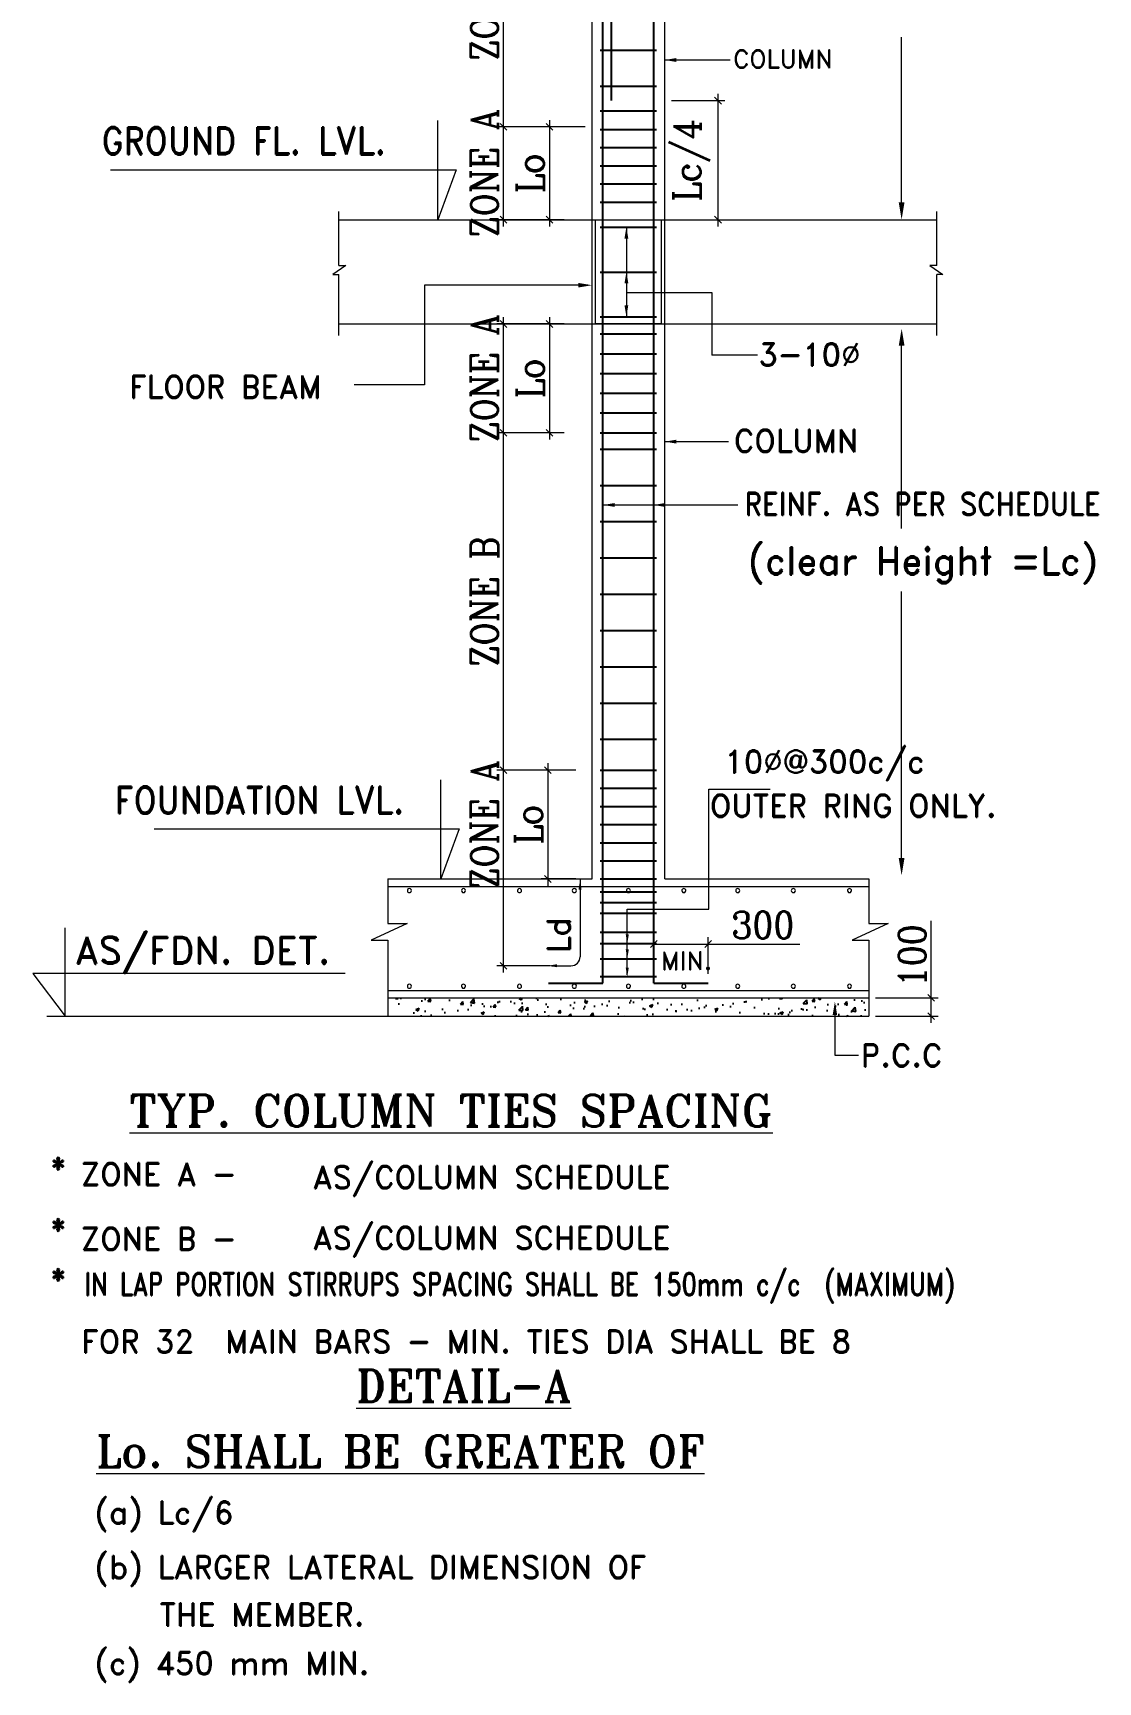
# Model space of a CAD drawing. Header units: millimetres. Extents: x 1123469 to 1752051, y -126924 to 196924.
# Drawn here: x 1653489 to 1665378, y -54223 to -35810 of the extents above; entities that cross this region are included whole.
import ezdxf

# ---------------------------------------------------------------- set-up
doc = ezdxf.new("R2010")
doc.units = ezdxf.units.MM
doc.header["$LTSCALE"] = 500
doc.header["$MEASUREMENT"] = 0
doc.header["$PDMODE"] = 34
doc.layers.get('Defpoints').update_dxf_attribs({"lineweight": 0})
for name, color, linetype in [('BAR', 1, 'Continuous'), ('COL HAT--', 9, 'Continuous'), ('COL. DIM', 3, 'Continuous')]:
    doc.layers.add(name, color=color, linetype=linetype)
for name, color, linetype, lineweight in [('DIM', 1, 'Continuous', 20), ('LINE', 7, 'Continuous', 13), ('TEXT', 7, 'Continuous', 13), ('TEXT1', 7, 'Continuous', 5), ('TXT', 6, 'Continuous', 9)]:
    doc.layers.add(name, color=color, linetype=linetype, lineweight=lineweight)
doc.styles.add('C-DIM', font='romanc.shx', dxfattribs={"width": 0.9, "height": 300})
doc.styles.add('RD', font='romand.shx', dxfattribs={"height": 200})
doc.styles.add('RT', font='romant.shx', dxfattribs={"height": 8})
doc.dimstyles.new('C-DIM', dxfattribs={"dimtxt": 250, "dimasz": 75, "dimexe": 75, "dimexo": 75, "dimgap": 60, "dimtad": 1, "dimdec": 0, "dimrnd": 5, "dimdsep": 46, "dimtxsty": 'C-DIM', "dimblk": 'OBLIQUE', "dimcen": 2.5, "dimdle": 75, "dimclrd": 3, "dimclre": 3, "dimclrt": 6, "dimadec": 0, "dimazin": 0, "dimtfac": 1, "dimtdec": 0, "dimtix": 1, "dimtmove": 0, "dimatfit": 3, "dimfxl": 1, "dimarcsym": 0})

# ---------------------------------------------------------------- blocks, each defined once
blk = doc.blocks.new('_Oblique')
at = {"color": 0, "linetype": 'ByBlock', "lineweight": -2}
blk.add_line((-0.5, -0.5), (0.5, 0.5), dxfattribs=at)
blk = doc.blocks.new('*D88')
at = {"layer": 'COL. DIM', "color": 3, "linetype": 'ByBlock', "lineweight": -2, "ltscale": 0.1, "transparency": 16777216}
for p, q in [((6823, 18608), (6080, 18608)), ((6155, 15330), (6155, 18683)), ((7056, 15405), (6080, 15405))]:
    blk.add_line(p, q, dxfattribs=at)
at = {"layer": 'Defpoints', "color": 0, "linetype": 'ByBlock', "ltscale": 0.1, "transparency": 16777216}
for p in [(6155, 18608), (6898, 18608), (7131, 15405)]:
    blk.add_point(p, dxfattribs=at)
at = {"layer": 'COL. DIM', "color": 3, "linetype": 'ByBlock', "lineweight": -2, "ltscale": 0.1, "transparency": 16777216, "xscale": 75, "yscale": 75, "zscale": 75}
for p, rotation in [((6155, 18608), 90), ((6155, 15405), 270)]:
    blk.add_blockref('_Oblique', p, dxfattribs=dict(at, rotation=rotation))
at = {"layer": 'COL. DIM', "color": 6, "linetype": 'ByBlock', "ltscale": 0.1, "transparency": 16777216, "insert": (5945, 16853), "char_height": 300, "attachment_point": 5, "rotation": 90, "style": 'C-DIM'}
blk.add_mtext('ZONE B', dxfattribs=at)
blk = doc.blocks.new('*D71')
at = {"layer": 'COL. DIM', "color": 3, "linetype": 'ByBlock', "lineweight": -2, "ltscale": 0.1, "transparency": 16777216}
for p, q in [((7811, 6066), (7811, 6469)), ((7811, 6394), (8486, 6394)), ((8411, 6066), (8411, 6469)), ((8411, 6394), (9421, 6394))]:
    blk.add_line(p, q, dxfattribs=at)
at = {"layer": 'Defpoints', "color": 0, "linetype": 'ByBlock', "ltscale": 0.1, "transparency": 16777216}
for p in [(7811, 6394), (7811, 5991), (8411, 5991)]:
    blk.add_point(p, dxfattribs=at)
at = {"layer": 'COL. DIM', "color": 3, "linetype": 'ByBlock', "lineweight": -2, "ltscale": 0.1, "transparency": 16777216, "xscale": 75, "yscale": 75, "zscale": 75, "rotation": 180}
blk.add_blockref('_Oblique', (7811, 6394), dxfattribs=at)
at = {"layer": 'COL. DIM', "color": 3, "linetype": 'ByBlock', "lineweight": -2, "ltscale": 0.1, "transparency": 16777216, "xscale": 75, "yscale": 75, "zscale": 75}
blk.add_blockref('_Oblique', (8411, 6394), dxfattribs=at)
at = {"layer": 'COL. DIM', "color": 6, "linetype": 'ByBlock', "ltscale": 0.1, "transparency": 16777216, "insert": (9014, 6604), "char_height": 300, "attachment_point": 5, "style": 'C-DIM'}
blk.add_mtext('300', dxfattribs=at)
blk = doc.blocks.new('*D72')
at = {"layer": 'COL. DIM', "color": 3, "linetype": 'ByBlock', "lineweight": -2, "ltscale": 0.1, "transparency": 16777216}
for p, q in [((6155, 6080), (6155, 8387)), ((6681, 8312), (6080, 8312)), ((6670, 6155), (6080, 6155))]:
    blk.add_line(p, q, dxfattribs=at)
at = {"layer": 'Defpoints', "color": 0, "linetype": 'ByBlock', "ltscale": 0.1, "transparency": 16777216}
for p in [(6155, 8312), (6756, 8312), (6745, 6155)]:
    blk.add_point(p, dxfattribs=at)
at = {"layer": 'COL. DIM', "color": 3, "linetype": 'ByBlock', "lineweight": -2, "ltscale": 0.1, "transparency": 16777216, "xscale": 75, "yscale": 75, "zscale": 75}
for p, rotation in [((6155, 8312), 90), ((6155, 6155), 270)]:
    blk.add_blockref('_Oblique', p, dxfattribs=dict(at, rotation=rotation))
at = {"layer": 'COL. DIM', "color": 6, "linetype": 'ByBlock', "ltscale": 0.1, "transparency": 16777216, "insert": (5945, 7712), "char_height": 300, "attachment_point": 5, "rotation": 90, "style": 'C-DIM'}
blk.add_mtext('ZONE A', dxfattribs=at)
blk = doc.blocks.new('*D73')
at = {"layer": 'COL. DIM', "color": 3, "linetype": 'ByBlock', "lineweight": -2, "ltscale": 0.1, "transparency": 16777216}
for p, q in [((6823, 12031), (6080, 12031)), ((6155, 8237), (6155, 12106)), ((6530, 8312), (6080, 8312))]:
    blk.add_line(p, q, dxfattribs=at)
at = {"layer": 'Defpoints', "color": 0, "linetype": 'ByBlock', "ltscale": 0.1, "transparency": 16777216}
for p in [(6155, 12031), (6898, 12031), (6605, 8312)]:
    blk.add_point(p, dxfattribs=at)
at = {"layer": 'COL. DIM', "color": 3, "linetype": 'ByBlock', "lineweight": -2, "ltscale": 0.1, "transparency": 16777216, "xscale": 75, "yscale": 75, "zscale": 75}
for p, rotation in [((6155, 12031), 90), ((6155, 8312), 270)]:
    blk.add_blockref('_Oblique', p, dxfattribs=dict(at, rotation=rotation))
at = {"layer": 'COL. DIM', "color": 6, "linetype": 'ByBlock', "ltscale": 0.1, "transparency": 16777216, "insert": (5945, 10172), "char_height": 300, "attachment_point": 5, "rotation": 90, "style": 'C-DIM'}
blk.add_mtext('ZONE B', dxfattribs=at)
blk = doc.blocks.new('*D74')
at = {"layer": 'COL. DIM', "color": 3, "linetype": 'ByBlock', "lineweight": -2, "ltscale": 0.1, "transparency": 16777216}
for p, q in [((6155, 11956), (6155, 13306)), ((6681, 13231), (6080, 13231)), ((6823, 12031), (6080, 12031))]:
    blk.add_line(p, q, dxfattribs=at)
at = {"layer": 'Defpoints', "color": 0, "linetype": 'ByBlock', "ltscale": 0.1, "transparency": 16777216}
for p in [(6155, 13231), (6756, 13231), (6898, 12031)]:
    blk.add_point(p, dxfattribs=at)
at = {"layer": 'COL. DIM', "color": 3, "linetype": 'ByBlock', "lineweight": -2, "ltscale": 0.1, "transparency": 16777216, "xscale": 75, "yscale": 75, "zscale": 75}
for p, rotation in [((6155, 13231), 90), ((6155, 12031), 270)]:
    blk.add_blockref('_Oblique', p, dxfattribs=dict(at, rotation=rotation))
at = {"layer": 'COL. DIM', "color": 6, "linetype": 'ByBlock', "ltscale": 0.1, "transparency": 16777216, "insert": (5945, 12631), "char_height": 300, "attachment_point": 5, "rotation": 90, "style": 'C-DIM'}
blk.add_mtext('ZONE A', dxfattribs=at)
blk = doc.blocks.new('*D75')
at = {"layer": 'COL. DIM', "color": 3, "linetype": 'ByBlock', "lineweight": -2, "ltscale": 0.1, "transparency": 16777216}
for p, q in [((6155, 14306), (6155, 15480)), ((6681, 15405), (6080, 15405)), ((6680, 14381), (6080, 14381))]:
    blk.add_line(p, q, dxfattribs=at)
at = {"layer": 'Defpoints', "color": 0, "linetype": 'ByBlock', "ltscale": 0.1, "transparency": 16777216}
for p in [(6155, 15405), (6756, 15405), (6755, 14381)]:
    blk.add_point(p, dxfattribs=at)
at = {"layer": 'COL. DIM', "color": 3, "linetype": 'ByBlock', "lineweight": -2, "ltscale": 0.1, "transparency": 16777216, "xscale": 75, "yscale": 75, "zscale": 75}
for p, rotation in [((6155, 15405), 90), ((6155, 14381), 270)]:
    blk.add_blockref('_Oblique', p, dxfattribs=dict(at, rotation=rotation))
at = {"layer": 'COL. DIM', "color": 6, "linetype": 'ByBlock', "ltscale": 0.1, "transparency": 16777216, "insert": (5945, 14893), "char_height": 300, "attachment_point": 5, "rotation": 90, "style": 'C-DIM'}
blk.add_mtext('ZONE A', dxfattribs=at)
blk = doc.blocks.new('*D76')
at = {"layer": 'COL. DIM', "color": 3, "linetype": 'ByBlock', "lineweight": -2, "ltscale": 0.1, "transparency": 16777216}
for p, q in [((6644, 8387), (6644, 7037)), ((6953, 8312), (6569, 8312)), ((6953, 7112), (6569, 7112))]:
    blk.add_line(p, q, dxfattribs=at)
at = {"layer": 'Defpoints', "color": 0, "linetype": 'ByBlock', "ltscale": 0.1, "transparency": 16777216}
for p in [(7028, 8312), (6644, 7112), (7028, 7112)]:
    blk.add_point(p, dxfattribs=at)
at = {"layer": 'COL. DIM', "color": 3, "linetype": 'ByBlock', "lineweight": -2, "ltscale": 0.1, "transparency": 16777216, "xscale": 75, "yscale": 75, "zscale": 75}
for p, rotation in [((6644, 8312), 90), ((6644, 7112), 270)]:
    blk.add_blockref('_Oblique', p, dxfattribs=dict(at, rotation=rotation))
at = {"layer": 'COL. DIM', "color": 6, "linetype": 'ByBlock', "ltscale": 0.1, "transparency": 16777216, "insert": (6434, 7712), "char_height": 300, "attachment_point": 5, "rotation": 90, "style": 'C-DIM'}
blk.add_mtext('Lo', dxfattribs=at)
blk = doc.blocks.new('*D77')
at = {"layer": 'COL. DIM', "color": 3, "linetype": 'ByBlock', "lineweight": -2, "ltscale": 0.1, "transparency": 16777216}
for p, q in [((6662, 13306), (6662, 11956)), ((6823, 13231), (6587, 13231)), ((6823, 12031), (6587, 12031))]:
    blk.add_line(p, q, dxfattribs=at)
at = {"layer": 'Defpoints', "color": 0, "linetype": 'ByBlock', "ltscale": 0.1, "transparency": 16777216}
for p in [(6898, 13231), (6662, 12031), (6898, 12031)]:
    blk.add_point(p, dxfattribs=at)
at = {"layer": 'COL. DIM', "color": 3, "linetype": 'ByBlock', "lineweight": -2, "ltscale": 0.1, "transparency": 16777216, "xscale": 75, "yscale": 75, "zscale": 75}
for p, rotation in [((6662, 13231), 90), ((6662, 12031), 270)]:
    blk.add_blockref('_Oblique', p, dxfattribs=dict(at, rotation=rotation))
at = {"layer": 'COL. DIM', "color": 6, "linetype": 'ByBlock', "ltscale": 0.1, "transparency": 16777216, "insert": (6452, 12631), "char_height": 300, "attachment_point": 5, "rotation": 90, "style": 'C-DIM'}
blk.add_mtext('Lo', dxfattribs=at)
blk = doc.blocks.new('*D78')
at = {"layer": 'COL. DIM', "color": 3, "linetype": 'ByBlock', "lineweight": -2, "ltscale": 0.1, "transparency": 16777216}
for p, q in [((6662, 15480), (6662, 14306)), ((7056, 15405), (6587, 15405)), ((6823, 14381), (6587, 14381))]:
    blk.add_line(p, q, dxfattribs=at)
at = {"layer": 'Defpoints', "color": 0, "linetype": 'ByBlock', "ltscale": 0.1, "transparency": 16777216}
for p in [(7131, 15405), (6662, 14381), (6898, 14381)]:
    blk.add_point(p, dxfattribs=at)
at = {"layer": 'COL. DIM', "color": 3, "linetype": 'ByBlock', "lineweight": -2, "ltscale": 0.1, "transparency": 16777216, "xscale": 75, "yscale": 75, "zscale": 75}
for p, rotation in [((6662, 15405), 90), ((6662, 14381), 270)]:
    blk.add_blockref('_Oblique', p, dxfattribs=dict(at, rotation=rotation))
at = {"layer": 'COL. DIM', "color": 6, "linetype": 'ByBlock', "ltscale": 0.1, "transparency": 16777216, "insert": (6452, 14893), "char_height": 300, "attachment_point": 5, "rotation": 90, "style": 'C-DIM'}
blk.add_mtext('Lo', dxfattribs=at)
blk = doc.blocks.new('*D83')
at = {"layer": 'COL. DIM', "color": 3, "linetype": 'ByBlock', "lineweight": -2, "ltscale": 0.1, "transparency": 16777216}
for p, q in [((10870, 5801), (10870, 6652)), ((10256, 5801), (10945, 5801)), ((10870, 5525), (10870, 5801)), ((10256, 5600), (10945, 5600))]:
    blk.add_line(p, q, dxfattribs=at)
at = {"layer": 'Defpoints', "color": 0, "linetype": 'ByBlock', "ltscale": 0.1, "transparency": 16777216}
for p in [(10181, 5801), (10870, 5801), (10181, 5600)]:
    blk.add_point(p, dxfattribs=at)
at = {"layer": 'COL. DIM', "color": 3, "linetype": 'ByBlock', "lineweight": -2, "ltscale": 0.1, "transparency": 16777216, "xscale": 75, "yscale": 75, "zscale": 75}
for p, rotation in [((10870, 5801), 90), ((10870, 5600), 270)]:
    blk.add_blockref('_Oblique', p, dxfattribs=dict(at, rotation=rotation))
at = {"layer": 'COL. DIM', "color": 6, "linetype": 'ByBlock', "ltscale": 0.1, "transparency": 16777216, "insert": (10660, 6264), "char_height": 300, "attachment_point": 5, "rotation": 90, "style": 'C-DIM'}
blk.add_mtext('100', dxfattribs=at)
blk = doc.blocks.new('*D69')
at = {"layer": 'COL. DIM', "color": 3, "linetype": 'ByBlock', "lineweight": -2, "ltscale": 0.1, "transparency": 16777216}
for p, q in [((8006, 15694), (8594, 15694)), ((8519, 15769), (8519, 14306)), ((8008, 14381), (8594, 14381))]:
    blk.add_line(p, q, dxfattribs=at)
at = {"layer": 'Defpoints', "color": 0, "linetype": 'ByBlock', "ltscale": 0.1, "transparency": 16777216}
for p in [(7931, 15694), (7933, 14381), (8519, 14381)]:
    blk.add_point(p, dxfattribs=at)
at = {"layer": 'COL. DIM', "color": 3, "linetype": 'ByBlock', "lineweight": -2, "ltscale": 0.1, "transparency": 16777216, "xscale": 75, "yscale": 75, "zscale": 75}
for p, rotation in [((8519, 15694), 90), ((8519, 14381), 270)]:
    blk.add_blockref('_Oblique', p, dxfattribs=dict(at, rotation=rotation))
at = {"layer": 'COL. DIM', "color": 6, "linetype": 'ByBlock', "ltscale": 0.1, "transparency": 16777216, "insert": (8230, 15038), "char_height": 300, "attachment_point": 5, "rotation": 90, "style": 'C-DIM'}
blk.add_mtext('Lc/4', dxfattribs=at)
blk = doc.blocks.new('A$C64204A1E')
at = {"layer": 'COL HAT--', "linetype": 'Continuous', "ltscale": 100}
h = blk.add_hatch(dxfattribs=at)
h.set_pattern_fill('AR-CONC', color=256, scale=59.651891, style=0)
h.set_pattern_definition([(50, (1675553.08, 321740.7), (358.63012, -31.37607), [37.5, -412.500036]), (355, (1675553.1, 321740.7), (-69.37567, 376.0961), [30, -330.00003]), (100.4514, (1675582.97, 321738.1), (289.254716, 344.7198), [31.8701, -350.57109]), (46.1842, (1675553.1, 321840.7), (533.62057, -82.75951), [56.25, -618.75005]), (96.6356, (1675597.55, 321833.8), (467.3314, 487.05898), [47.80515, -525.85655]), (351.1842, (1675553.1, 321840.7), (467.33101, 487.05934), [45, -495.00004]), (21, (1675603.08, 321815.7), (298.45355, -201.309463), [37.5, -412.500036]), (326, (1675603.1, 321815.7), (121.65768, 362.575054), [30, -330.00003]), (71.4514, (1675627.95, 321798.93), (420.11135, 161.26526), [31.8701, -350.57109]), (37.5, (1675553.08, 321740.71), (6.079928, 166.446941), [0, -326.000028, 0, -335.00003, 0, -331.25003]), (7.5, (1675553.08, 321740.71), (131.53478, 197.205873), [0, -191.000017, 0, -318.500028, 0, -126.25001]), (327.5, (1675441.58, 321740.71), (266.911241, -11.277437), [0, -125.00001, 0, -390.000034, 0, -517.500045]), (317.5, (1675391.58, 321740.7), (291.59311, 50.052496), [0, -162.500014, 0, -259.000023, 0, -367.500032])])
h.paths.add_polyline_path([(4881.4, 5800.9), (4881.4, 5600.1), (10181.4, 5600.1), (10181.4, 5800.9)])
at = {"color": 3, "linetype": 'ByBlock'}
for p, q in [((10543.1, 14571.3), (10543.1, 16395.4)), ((10543.6, 10975.8), (10543.6, 12990.3)), ((10543.1, 7341.3), (10543.1, 10279.9))]:
    blk.add_line(p, q, dxfattribs=at)
at = {"color": 1}
for p, q in [((7169.9, 13231.3), (7169.9, 14381.3)), ((7169.9, 14381.3), (7892.9, 14381.3)), ((7892.9, 14381.3), (7892.9, 13231.3)), ((7892.9, 13231.3), (7169.9, 13231.3))]:
    blk.add_line(p, q, dxfattribs=at)
at = {"color": 3, "linetype": 'ByBlock'}
for points in [[(10511.4, 14571.3), (10574.8, 14571.3), (10543.1, 14381.3)], [(10511.9, 12990.3), (10575.3, 12990.3), (10543.6, 13180.3)], [(10511.4, 7341.3), (10574.8, 7341.3), (10543.1, 7151.3)]]:
    blk.add_solid(points, dxfattribs=at)
at = {"layer": 'BAR'}
for p, q in [((7811.4, 5961.4), (7811.4, 18075)), ((7251.4, 5961.4), (7251.4, 16576.9)), ((7345.6, 15693.8), (7345.6, 16576.9)), ((7221.4, 16251.6), (7841.4, 16251.6)), ((7221.4, 15851.6), (7841.4, 15851.6)), ((7221.4, 15851.6), (7841.4, 15851.6)), ((7221.4, 15581.3), (7841.4, 15581.3)), ((7221.4, 15376), (7841.4, 15376)), ((7221.4, 15176), (7841.4, 15176)), ((7221.4, 14976), (7841.4, 14976)), ((7221.4, 14776), (7841.4, 14776)), ((7221.4, 14576), (7841.4, 14576)), ((7221.4, 14298.5), (7841.4, 14298.5)), ((7221.4, 13803.9), (7841.4, 13803.9)), ((7221.4, 13311.3), (7841.4, 13311.3)), ((7221.4, 13121.7), (7841.4, 13121.7)), ((7221.4, 12903.7), (7841.4, 12903.7)), ((7221.4, 12685.7), (7841.4, 12685.7)), ((7221.4, 12467.7), (7841.4, 12467.7)), ((7221.4, 12249.7), (7841.4, 12249.7)), ((7221.4, 12031.3), (7841.4, 12031.3)), ((7221.4, 11851.6), (7841.4, 11851.6)), ((7221.4, 11451.6), (7841.4, 11451.6)), ((7221.4, 11051.6), (7841.4, 11051.6)), ((7221.4, 10651.6), (7841.4, 10651.6)), ((7221.4, 10251.6), (7841.4, 10251.6)), ((7221.4, 9851.6), (7841.4, 9851.6)), ((7221.4, 9451.6), (7841.4, 9451.6)), ((7221.4, 9051.6), (7841.4, 9051.6)), ((7221.4, 8651.6), (7841.4, 8651.6)), ((7221.4, 8311.9), (7841.4, 8311.9)), ((7221.4, 8111.9), (7841.4, 8111.9)), ((7221.4, 7911.9), (7841.4, 7911.9)), ((7221.4, 7711.9), (7841.4, 7711.9)), ((7221.4, 7511.9), (7841.4, 7511.9)), ((7221.4, 7311.9), (7841.4, 7311.9)), ((7221.4, 7111.9), (7841.4, 7111.9)), ((7221.4, 6968.2), (7841.4, 6968.2)), ((7221.4, 6851.1), (7841.4, 6851.1)), ((7221.4, 6734.1), (7841.4, 6734.1)), ((7221.4, 6526.1), (7841.4, 6526.1)), ((7221.4, 6398.9), (7841.4, 6398.9)), ((7221.4, 6232.9), (7841.4, 6232.9)), ((7221.4, 6035.4), (7841.4, 6035.4)), ((6651.4, 5961.4), (7251.4, 5961.4)), ((7811.4, 5961.4), (8411.4, 5961.4))]:
    blk.add_line(p, q, dxfattribs=at)
at = {"layer": 'Defpoints', "color": 0, "linetype": 'ByBlock'}
for p in [(10031.4, 5800.9), (10031.4, 5600.1)]:
    blk.add_point(p, dxfattribs=at)
at = {"layer": 'DIM', "color": 3}
for p, q in [((6998.5, 7111.9), (6998.5, 6255)), ((6687.7, 6155), (6898.5, 6155))]:
    blk.add_line(p, q, dxfattribs=at)
blk.add_ellipse((6898.5, 6255), major_axis=(1.7, 100), ratio=1, start_param=3.1587275, end_param=4.7295239, dxfattribs=at)
for points in [[(6981.9, 6994.6), (7015.2, 6994.6), (6998.5, 7094.6)], [(6745, 6138.3), (6745, 6171.7), (6645, 6155)]]:
    blk.add_solid(points, dxfattribs=at)
at = {"layer": 'LINE'}
for p, q in [((7131.4, 14381.3), (7131.4, 20531.3)), ((7931.4, 14381.3), (7931.4, 20531.3)), ((4339, 13875.2), (4339, 14472.8)), ((4339, 14381.3), (10931.4, 14381.3)), ((7131.4, 13231.3), (7131.4, 14381.3)), ((7931.4, 13231.3), (7931.4, 14381.3)), ((10931.4, 13875.2), (10931.4, 14472.8)), ((4416.2, 13875.2), (4272.2, 13776.5)), ((4339, 13875.2), (4416.2, 13875.2)), ((10931.4, 13875.2), (10854.2, 13875.2)), ((10854.2, 13875.2), (10998.2, 13776.5)), ((4272.2, 13776.5), (4339, 13776.5)), ((4339, 13105.6), (4339, 13776.5)), ((10998.2, 13776.5), (10931.4, 13776.5)), ((10931.4, 13105.6), (10931.4, 13776.5)), ((4339, 13231.3), (7131.4, 13231.3)), ((7131.4, 7111.9), (7131.4, 13231.3)), ((7131.4, 13231.3), (7931.4, 13231.3)), ((7931.4, 9080.7), (7931.4, 13231.3)), ((7931.4, 7111.9), (7931.4, 13231.3)), ((7931.4, 13231.3), (10931.4, 13231.3)), ((4881.4, 7111.9), (7131.4, 7111.9)), ((4881.4, 7111.9), (4881.4, 6619.9)), ((7931.4, 7111.9), (10181.4, 7111.9)), ((10181.4, 7111.9), (10181.4, 6619.9)), ((5094, 6619.9), (4697.7, 6436.6)), ((4881.4, 6619.9), (5094, 6619.9)), ((10394, 6619.9), (9997.7, 6436.6)), ((10181.4, 6619.9), (10394, 6619.9)), ((4697.7, 6436.6), (4881.4, 6436.6)), ((4881.4, 6436.6), (4881.4, 5600.1)), ((9997.7, 6436.6), (10181.4, 6436.6)), ((10181.4, 6436.6), (10181.4, 5600.1))]:
    blk.add_line(p, q, dxfattribs=at)
at = {"layer": 'LINE', "color": 3}
for p, q in [((7930.6, 16142), (8654.3, 16142)), ((7509.6, 14298.5), (7509.6, 13311.3)), ((7084.4, 13658.4), (5283.5, 13658.4)), ((5283.5, 13658.4), (5283.5, 12559.5)), ((7509.6, 13576.7), (8452.5, 13576.7)), ((8452.5, 13576.7), (8452.5, 12886.1)), ((8954.4, 12886.1), (8452.5, 12886.1)), ((5283.5, 12559.5), (4508.9, 12559.5)), ((7931.4, 11934), (8636.6, 11934)), ((7258.7, 11235.4), (8738.5, 11235.4)), ((8417.3, 8102.6), (9094.6, 8102.6)), ((8417.3, 6778.6), (8417.3, 8102.6)), ((7519, 6778.6), (8417.3, 6778.6)), ((7519, 6053.3), (7519, 6778.6)), ((9808.1, 5611.2), (9808.1, 5170.3)), ((9808.1, 5611.2), (9808.1, 5170.3)), ((9808.1, 5170.3), (10069, 5170.3))]:
    blk.add_line(p, q, dxfattribs=at)
at = {"layer": 'LINE', "color": 1}
for p, q in [((5430.3, 14381.3), (5430.3, 15473)), ((1821.9, 14932.3), (5632, 14932.3)), ((5632, 14932.3), (5430.3, 14381.3)), ((5463.3, 7111.9), (5463.3, 8203.7)), ((2305.2, 7662.9), (5665, 7662.9)), ((5665, 7662.9), (5463.3, 7111.9)), ((1323.1, 5600.1), (1323.1, 6571.6)), ((4407.8, 6067.7), (968.3, 6067.7)), ((968.3, 6067.7), (1323.1, 5600.1))]:
    blk.add_line(p, q, dxfattribs=at)
at = {"layer": 'LINE', "color": 1, "linetype": 'Continuous', "ltscale": 75}
for p, q in [((4881.4, 7029.9), (10181.4, 7029.9)), ((4881.4, 5882.2), (10181.4, 5882.2))]:
    blk.add_line(p, q, dxfattribs=at)
at = {"layer": 'LINE', "linetype": 'Continuous', "ltscale": 75}
for p, q in [((4881.4, 5800.9), (10181.4, 5800.9)), ((1122.3, 5600.1), (4881.4, 5600.1)), ((4881.4, 5600.1), (10181.4, 5600.1))]:
    blk.add_line(p, q, dxfattribs=at)
at = {"layer": 'LINE'}
for centre, major_axis, start_param, end_param in [((5117.7, 6983.9), (-22.7, 0.6), 3.1683811, 6.3099738), ((5117.7, 6983.9), (22.7, 0.9), 3.1017823, 6.2433749), ((5713.3, 6983.9), (22.7, 0.8), -0.0338429, 3.1077498), ((5713.3, 6983.9), (-22.7, 0.6), 0.0261515, 3.1677442), ((6331.2, 6983.9), (-22.7, 0.7), 3.173724, 6.3153167), ((6331.2, 6983.9), (22.7, 0.9), 3.1017823, 6.2433749), ((6934.9, 6983.9), (-22.7, 0.6), 3.1683811, 6.3099738), ((6934.9, 6983.9), (22.7, 0.6), 3.1144434, 6.256036), ((7531.9, 6983.9), (-22.7, 0.6), 3.1693319, 6.3109245), ((7531.9, 6983.9), (-22.7, 0.6), 0.0261515, 3.1677442), ((8142.7, 6983.9), (22.7, 0.5), -0.0230517, 3.1185409), ((8142.7, 6983.9), (-22.7, 0.3), 0.0138026, 3.1553953), ((8736.9, 6983.9), (22.7, 0.9), -0.039528, 3.1020646), ((8736.9, 6983.9), (-22.7, 0.6), 0.0277392, 3.1693319), ((9350.1, 6983.9), (-22.7, 0.6), 3.1693319, 6.3109245), ((9350.1, 6983.9), (-22.7, 0.6), 0.0261515, 3.1677442), ((9968.5, 6983.9), (22.7, 0.5), -0.0230517, 3.1185409), ((9968.5, 6983.9), (22.7, 0.8), 3.104276, 6.2458687), ((5117.7, 5928.9), (-22.7, 0.6), 3.1683811, 6.3099738), ((5117.7, 5928.9), (22.7, 0.9), 3.1017823, 6.2433749), ((5713.3, 5928.9), (22.7, 0.8), -0.0369941, 3.1045985), ((5713.3, 5928.9), (-22.7, 0.6), 0.0261515, 3.1677442), ((6331.2, 5928.9), (-22.7, 0.6), 3.1699354, 6.3115281), ((6331.2, 5928.9), (22.7, 0.9), 3.1017823, 6.2433749), ((6934.9, 5928.9), (-22.7, 0.6), 3.1683811, 6.3099738), ((6934.9, 5928.9), (22.7, 0.7), 3.1115463, 6.2531389), ((7531.9, 5928.9), (-22.7, 0.8), 3.1754282, 6.3170208), ((7531.9, 5928.9), (-22.7, 0.6), 0.0261515, 3.1677442), ((8142.7, 5928.9), (22.7, 0.6), -0.0265868, 3.1150059), ((8142.7, 5928.9), (-22.7, 0.4), 0.0172906, 3.1588832), ((8736.9, 5928.9), (22.7, 0.8), -0.0334412, 3.1081514), ((8736.9, 5928.9), (-22.7, 0.7), 0.0316357, 3.1732284), ((9350.1, 5928.9), (-22.7, 0.8), 3.1754282, 6.3170208), ((9350.1, 5928.9), (-22.7, 0.6), 0.0261515, 3.1677442), ((9968.5, 5928.9), (22.7, 0.6), -0.0265868, 3.1150059), ((9968.5, 5928.9), (22.7, 0.9), 3.1015102, 6.2431029)]:
    blk.add_ellipse(centre, major_axis=major_axis, ratio=1, start_param=start_param, end_param=end_param, dxfattribs=at)
at = {"layer": 'LINE', "color": 3}
for points in [[(8058.1, 16120.9), (8058.1, 16163.2), (7931.4, 16142)], [(7530.7, 14173.6), (7488.5, 14173.6), (7509.6, 14300.3)], [(6979.6, 13683.4), (6979.6, 13633.4), (7129.6, 13658.4)], [(7530.7, 13679), (7488.5, 13679), (7509.6, 13805.7)], [(7530.7, 13438.2), (7488.5, 13438.2), (7509.6, 13311.5)], [(8058.9, 11912.9), (8058.9, 11955.1), (7932.1, 11934)], [(7379.4, 11214.3), (7379.4, 11256.6), (7252.6, 11235.4)], [(7934.5, 11214.3), (7934.5, 11256.6), (7807.8, 11235.4)], [(7535.9, 6500.3), (7502.1, 6500.3), (7519, 6398.9)], [(7535.9, 6334.3), (7502.1, 6334.3), (7519, 6232.9)], [(7535.9, 6133.9), (7502.1, 6133.9), (7519, 6032.5)], [(9782.8, 5611.2), (9832.8, 5611.2), (9807.8, 5761.2)], [(9782.8, 5611.2), (9832.8, 5611.2), (9807.8, 5761.2)]]:
    blk.add_solid(points, dxfattribs=at)
at = {"layer": 'COL. DIM', "color": 6, "linetype": 'ByBlock', "ltscale": 0.1, "style": 'RD'}
blk.add_text('Ld', height=250, rotation=90, dxfattribs=at).set_placement((6889.5, 6293.8))
at = {"layer": 'LINE', "color": 6, "style": 'RD'}
blk.add_text('MIN.', height=200, dxfattribs=at).set_placement((7890.2, 6109))
at = {"layer": 'TEXT', "color": 1, "style": 'RT'}
for s, p in [('%%UTYP. COLUMN TIES SPACING', (2030.4, 4381.7)), ('%%UDETAIL-A', (4530.6, 1348.3)), ('%%ULo. SHALL BE GREATER OF', (1665.6, 626.3))]:
    blk.add_text(s, height=350, dxfattribs=at).set_placement(p)
at = {"layer": 'TEXT1', "color": 1, "style": 'RD'}
for s, p in [('*', (1161.5, 3795)), ('ZONE A - ', (1495.2, 3731.4)), ('AS/COLUMN SCHEDULE', (4055, 3698.9)), ('*', (1161.5, 3119.1)), ('AS/COLUMN SCHEDULE', (4055, 3028.9)), ('ZONE B - ', (1495.2, 3018.7)), ('*', (1161.5, 2568.3)), ('FOR 32  MAIN BARS - MIN. TIES DIA SHALL BE 8', (1500.4, 1887.4)), ('(a) Lc/6', (1655.1, 0)), ('(b) LARGER LATERAL DIMENSION OF', (1655.1, -601.3)), ('THE MEMBER.', (2362.3, -1123.9)), ('(c) 450 mm MIN. ', (1655.1, -1659.5))]:
    blk.add_text(s, height=250, dxfattribs=at).set_placement(p)
at = {"layer": 'TEXT1', "color": 1, "style": 'RD', "width": 0.78}
blk.add_text('IN LAP PORTION STIRRUPS SPACING SHALL BE 150mm c/c  (MAXIMUM)', height=250, dxfattribs=at).set_placement((1533.9, 2519.8))
at = {"layer": 'TXT', "style": 'RD'}
for s, height, p in [('COLUMN', 200, (8685.8, 16052.7)), ('3-10%%C', 250, (8965.6, 12769)), ('FLOOR BEAM', 250, (2029.4, 12413.6)), ('COLUMN', 250, (8695.8, 11817.5)), ('(clear Height =Lc)', 300, (8855.7, 10468.7)), ('10%%C@300c/c', 250, (8589.4, 8280.9)), ('OUTER RING ONLY.', 250, (8429.7, 7794.2)), ('AS/FDN. DET.', 300, (1433.5, 6175.4)), ('P.C.C', 250, (10093.1, 5041.8))]:
    blk.add_text(s, height=height, dxfattribs=at).set_placement(p)
at = {"layer": 'TXT', "style": 'RD', "width": 0.9}
for s, height, p in [('GROUND FL. LVL.', 300, (1725.4, 15101.2)), ('REINF. AS PER SCHEDULE', 250, (8812.4, 11122)), ('FOUNDATION LVL.', 300, (1868.7, 7831.9))]:
    blk.add_text(s, height=height, dxfattribs=at).set_placement(p)
at = {"layer": 'COL. DIM', "linetype": 'ByBlock', "ltscale": 0.1}
for base, p1, p2, text, picture, middle in [((6154.8, 18607.8), (7131.4, 15404.7), (6898.1, 18607.8), 'ZONE B', '*D88', (6154.8, 16852.9)), ((6154.8, 15404.7), (6754.6, 14381.3), (6756.2, 15404.7), 'ZONE A', '*D75', (6154.8, 14893)), ((6154.8, 13231.3), (6898.1, 12031.1), (6756.2, 13231.3), 'ZONE A', '*D74', (6154.8, 12631.2)), ((6154.8, 8311.9), (6745, 6155), (6756.2, 8311.9), 'ZONE A', '*D72', (6154.8, 7711.9)), ((10870.2, 5800.9), (10181.4, 5600.1), (10181.4, 5800.9), '100', '*D83', (10870.2, 6263.7))]:
    dim = blk.add_linear_dim(base=base, p1=p1, p2=p2, angle=90, text=text, dimstyle='C-DIM', dxfattribs=at)
    dim.commit()
    dim.dimension.update_dxf_attribs({"geometry": picture, "text_midpoint": middle, "dimtype": 128})
for base, p1, p2, text, picture, middle in [((8519, 14381.3), (7931.4, 15693.8), (7933, 14381.3), 'Lc/4', '*D69', (8230.4, 15037.5)), ((6662.4, 14381.1), (7131.4, 15404.7), (6898.1, 14381.1), 'Lo', '*D78', (6452.4, 14892.9)), ((6662.4, 12031.1), (6898.1, 13231.3), (6898.1, 12031.1), 'Lo', '*D77', (6452.4, 12631.2)), ((6154.8, 12031.1), (6604.6, 8311.9), (6898.1, 12031.1), 'ZONE B', '*D73', (5944.8, 10171.5)), ((6644.3, 7111.8), (7027.7, 8311.9), (7027.7, 7111.8), 'Lo', '*D76', (6434.3, 7711.9))]:
    dim = blk.add_linear_dim(base=base, p1=p1, p2=p2, angle=90, text=text, dimstyle='C-DIM', dxfattribs=at)
    dim.commit()
    dim.dimension.update_dxf_attribs({"geometry": picture, "text_midpoint": middle})
dim = blk.add_linear_dim(base=(7811.4, 6393.8), p1=(8411.4, 5990.5), p2=(7811.4, 5990.5), text='300', dimstyle='C-DIM', dxfattribs=at)
dim.commit()
dim.dimension.update_dxf_attribs({"geometry": '*D71', "text_midpoint": (9014.1, 6393.8), "dimtype": 128})

msp = doc.modelspace()

# ---------------------------------------------------------------- block references
at = {"layer": 'LINE', "xscale": 1.012649220189049, "yscale": 1.012649220189049, "zscale": 1.012649220189049}
msp.add_blockref('A$C64204A1E', (1652508.9, -52457.9, 0), dxfattribs=at)

doc.saveas('drawing.dxf')
